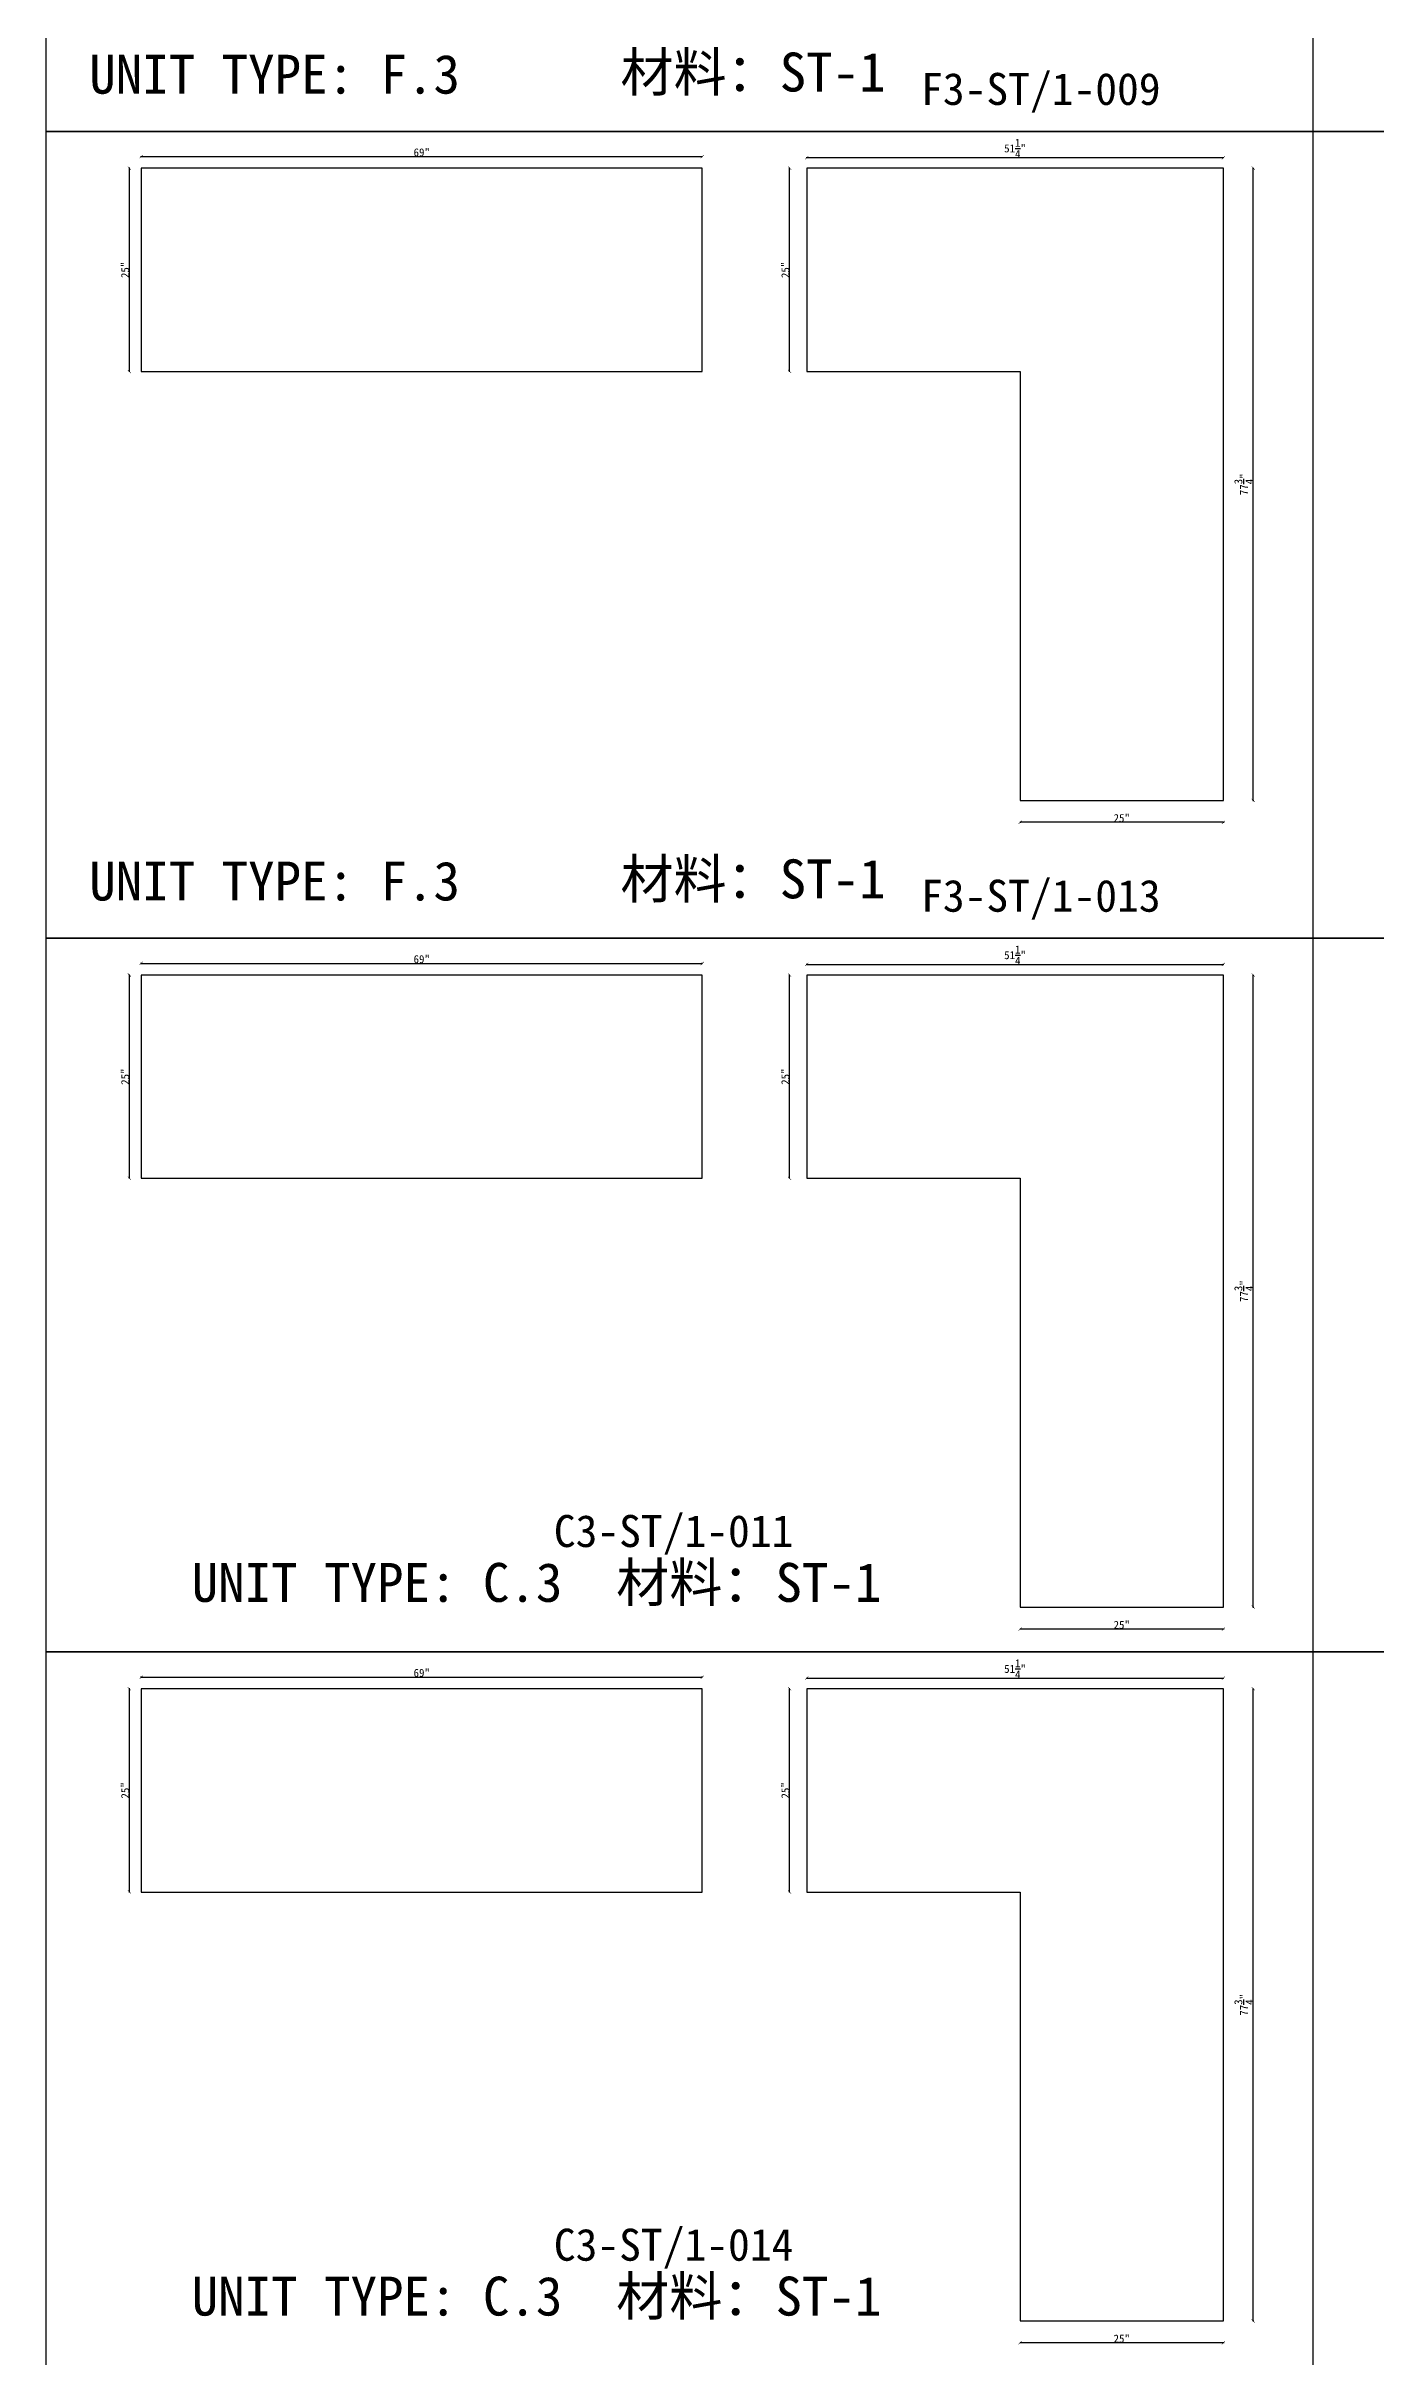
# Model space of a CAD drawing. Header units: millimetres. Extents: x -46966 to 138077, y -48408 to 2116.
# Drawn here: x 114459 to 118612, y -27261 to -20043 of the extents above; entities that cross this region are included whole.
import ezdxf
from ezdxf.enums import TextEntityAlignment as Align

# ---------------------------------------------------------------- set-up
doc = ezdxf.new("R2010")
doc.units = ezdxf.units.MM
doc.layers.add('PART_NUMBER', color=3, linetype='Continuous')
doc.styles.add('样式 1', font='')
doc.styles.get('样式 1').set_extended_font_data('NSimSun')
doc.dimstyles.new('副本 ISO-25', dxfattribs={"dimtxt": 25, "dimasz": 10, "dimexe": 1.5, "dimexo": 0.5, "dimtad": 1, "dimlfac": 0.03937, "dimlunit": 5, "dimtxsty": '样式 1', "dimblk": 'ARCHTICK', "dimcen": 2.5, "dimclrd": 256, "dimclrt": 1, "dimazin": 3, "dimtfac": 1, "dimtmove": 0, "dimatfit": 3, "dimfxlon": 1})

# ---------------------------------------------------------------- blocks, each defined once
blk = doc.blocks.new('_ArchTick')
at = {"color": 0, "linetype": 'ByBlock', "const_width": 0.15}
blk.add_lwpolyline([(-0.5, -0.5), (0.5, 0.5)], dxfattribs=at)
blk = doc.blocks.new('*D1993')
at = {"color": 0, "lineweight": -2, "transparency": 16777216}
for p, q in [((114719.8, -20424.6), (114717.3, -20424.6)), ((114719.8, -21059.6), (114717.3, -21059.6))]:
    blk.add_line(p, q, dxfattribs=at)
at = {"lineweight": -2, "transparency": 16777216}
blk.add_line((114718.8, -21059.6), (114718.8, -20424.6), dxfattribs=at)
at = {"layer": 'Defpoints', "color": 0, "transparency": 16777216}
for p in [(114718.8, -20424.6), (114755.8, -20424.6), (114755.8, -21059.6)]:
    blk.add_point(p, dxfattribs=at)
at = {"lineweight": -2, "transparency": 16777216, "xscale": 10, "yscale": 10, "zscale": 10}
for p, rotation in [((114718.8, -20424.6), 90), ((114718.8, -21059.6), 270)]:
    blk.add_blockref('_ArchTick', p, dxfattribs=dict(at, rotation=rotation))
at = {"color": 1, "transparency": 16777216, "insert": (114705.7, -20742.1), "char_height": 25, "attachment_point": 5, "rotation": 90, "style": '样式 1'}
blk.add_mtext('\\A1;25"', dxfattribs=at)
blk = doc.blocks.new('*D1994')
at = {"color": 0, "lineweight": -2, "transparency": 16777216}
for p, q in [((114755.8, -20389.3), (114755.8, -20386.8)), ((116508.4, -20389.3), (116508.4, -20386.8))]:
    blk.add_line(p, q, dxfattribs=at)
at = {"lineweight": -2, "transparency": 16777216}
blk.add_line((114755.8, -20388.3), (116508.4, -20388.3), dxfattribs=at)
at = {"layer": 'Defpoints', "color": 0, "transparency": 16777216}
for p in [(114755.8, -20424.6), (116508.4, -20388.3), (116508.4, -20424.6)]:
    blk.add_point(p, dxfattribs=at)
at = {"lineweight": -2, "transparency": 16777216, "xscale": 10, "yscale": 10, "zscale": 10, "rotation": 180}
blk.add_blockref('_ArchTick', (114755.8, -20388.3), dxfattribs=at)
at = {"lineweight": -2, "transparency": 16777216, "xscale": 10, "yscale": 10, "zscale": 10}
blk.add_blockref('_ArchTick', (116508.4, -20388.3), dxfattribs=at)
at = {"color": 1, "transparency": 16777216, "insert": (115632.1, -20375.2), "char_height": 25, "attachment_point": 5, "style": '样式 1'}
blk.add_mtext('\\A1;69"', dxfattribs=at)
blk = doc.blocks.new('*D1995')
at = {"color": 0, "lineweight": -2, "transparency": 16777216}
for p, q in [((116834.7, -20392.5), (116834.7, -20390)), ((118136.4, -20392.5), (118136.4, -20390))]:
    blk.add_line(p, q, dxfattribs=at)
at = {"lineweight": -2, "transparency": 16777216}
blk.add_line((116834.7, -20391.5), (118136.4, -20391.5), dxfattribs=at)
at = {"layer": 'Defpoints', "color": 0, "transparency": 16777216}
for p in [(116834.7, -20424.6), (118136.4, -20391.5), (118136.4, -20424.6)]:
    blk.add_point(p, dxfattribs=at)
at = {"lineweight": -2, "transparency": 16777216, "xscale": 10, "yscale": 10, "zscale": 10, "rotation": 180}
blk.add_blockref('_ArchTick', (116834.7, -20391.5), dxfattribs=at)
at = {"lineweight": -2, "transparency": 16777216, "xscale": 10, "yscale": 10, "zscale": 10}
blk.add_blockref('_ArchTick', (118136.4, -20391.5), dxfattribs=at)
at = {"color": 1, "transparency": 16777216, "insert": (117485.5, -20362.5), "char_height": 25, "attachment_point": 5, "style": '样式 1'}
blk.add_mtext('\\A1;51{\\H1x;\\S1/4;}"', dxfattribs=at)
blk = doc.blocks.new('*D1996')
at = {"color": 0, "lineweight": -2, "transparency": 16777216}
for p, q in [((116782.2, -20424.6), (116779.7, -20424.6)), ((116782.2, -21059.6), (116779.7, -21059.6))]:
    blk.add_line(p, q, dxfattribs=at)
at = {"lineweight": -2, "transparency": 16777216}
blk.add_line((116781.2, -21059.6), (116781.2, -20424.6), dxfattribs=at)
at = {"layer": 'Defpoints', "color": 0, "transparency": 16777216}
for p in [(116781.2, -20424.6), (116834.7, -20424.6), (116834.7, -21059.6)]:
    blk.add_point(p, dxfattribs=at)
at = {"lineweight": -2, "transparency": 16777216, "xscale": 10, "yscale": 10, "zscale": 10}
for p, rotation in [((116781.2, -20424.6), 90), ((116781.2, -21059.6), 270)]:
    blk.add_blockref('_ArchTick', p, dxfattribs=dict(at, rotation=rotation))
at = {"color": 1, "transparency": 16777216, "insert": (116768.1, -20742.1), "char_height": 25, "attachment_point": 5, "rotation": 90, "style": '样式 1'}
blk.add_mtext('\\A1;25"', dxfattribs=at)
blk = doc.blocks.new('*D1997')
at = {"color": 0, "lineweight": -2, "transparency": 16777216}
for p, q in [((117501.4, -22466.9), (117501.4, -22469.4)), ((118136.4, -22466.9), (118136.4, -22469.4))]:
    blk.add_line(p, q, dxfattribs=at)
at = {"lineweight": -2, "transparency": 16777216}
blk.add_line((118136.4, -22467.9), (117501.4, -22467.9), dxfattribs=at)
at = {"layer": 'Defpoints', "color": 0, "transparency": 16777216}
for p in [(117501.4, -22399.5), (118136.4, -22399.5), (117501.4, -22467.9)]:
    blk.add_point(p, dxfattribs=at)
at = {"lineweight": -2, "transparency": 16777216, "xscale": 10, "yscale": 10, "zscale": 10, "rotation": 180}
blk.add_blockref('_ArchTick', (117501.4, -22467.9), dxfattribs=at)
at = {"lineweight": -2, "transparency": 16777216, "xscale": 10, "yscale": 10, "zscale": 10}
blk.add_blockref('_ArchTick', (118136.4, -22467.9), dxfattribs=at)
at = {"color": 1, "transparency": 16777216, "insert": (117818.9, -22454.8), "char_height": 25, "attachment_point": 5, "style": '样式 1'}
blk.add_mtext('\\A1;25"', dxfattribs=at)
blk = doc.blocks.new('*D1998')
at = {"color": 0, "lineweight": -2, "transparency": 16777216}
for p, q in [((118228.6, -20424.6), (118231.1, -20424.6)), ((118228.6, -22399.5), (118231.1, -22399.5))]:
    blk.add_line(p, q, dxfattribs=at)
at = {"lineweight": -2, "transparency": 16777216}
blk.add_line((118229.6, -22399.5), (118229.6, -20424.6), dxfattribs=at)
at = {"layer": 'Defpoints', "color": 0, "transparency": 16777216}
for p in [(118136.4, -20424.6), (118229.6, -20424.6), (118136.4, -22399.5)]:
    blk.add_point(p, dxfattribs=at)
at = {"lineweight": -2, "transparency": 16777216, "xscale": 10, "yscale": 10, "zscale": 10}
for p, rotation in [((118229.6, -20424.6), 90), ((118229.6, -22399.5), 270)]:
    blk.add_blockref('_ArchTick', p, dxfattribs=dict(at, rotation=rotation))
at = {"color": 1, "transparency": 16777216, "insert": (118200.5, -21412), "char_height": 25, "attachment_point": 5, "rotation": 90, "style": '样式 1'}
blk.add_mtext('\\A1;77{\\H1x;\\S3/4;}"', dxfattribs=at)
blk = doc.blocks.new('*D2009')
at = {"color": 0, "lineweight": -2, "transparency": 16777216}
for p, q in [((114719.8, -22945), (114717.3, -22945)), ((114719.8, -23580), (114717.3, -23580))]:
    blk.add_line(p, q, dxfattribs=at)
at = {"lineweight": -2, "transparency": 16777216}
blk.add_line((114718.8, -23580), (114718.8, -22945), dxfattribs=at)
at = {"layer": 'Defpoints', "color": 0, "transparency": 16777216}
for p in [(114718.8, -22945), (114755.8, -22945), (114755.8, -23580)]:
    blk.add_point(p, dxfattribs=at)
at = {"lineweight": -2, "transparency": 16777216, "xscale": 10, "yscale": 10, "zscale": 10}
for p, rotation in [((114718.8, -22945), 90), ((114718.8, -23580), 270)]:
    blk.add_blockref('_ArchTick', p, dxfattribs=dict(at, rotation=rotation))
at = {"color": 1, "transparency": 16777216, "insert": (114705.7, -23262.5), "char_height": 25, "attachment_point": 5, "rotation": 90, "style": '样式 1'}
blk.add_mtext('\\A1;25"', dxfattribs=at)
blk = doc.blocks.new('*D2010')
at = {"color": 0, "lineweight": -2, "transparency": 16777216}
for p, q in [((114755.8, -22909.7), (114755.8, -22907.2)), ((116508.4, -22909.7), (116508.4, -22907.2))]:
    blk.add_line(p, q, dxfattribs=at)
at = {"lineweight": -2, "transparency": 16777216}
blk.add_line((114755.8, -22908.7), (116508.4, -22908.7), dxfattribs=at)
at = {"layer": 'Defpoints', "color": 0, "transparency": 16777216}
for p in [(114755.8, -22945), (116508.4, -22908.7), (116508.4, -22945)]:
    blk.add_point(p, dxfattribs=at)
at = {"lineweight": -2, "transparency": 16777216, "xscale": 10, "yscale": 10, "zscale": 10, "rotation": 180}
blk.add_blockref('_ArchTick', (114755.8, -22908.7), dxfattribs=at)
at = {"lineweight": -2, "transparency": 16777216, "xscale": 10, "yscale": 10, "zscale": 10}
blk.add_blockref('_ArchTick', (116508.4, -22908.7), dxfattribs=at)
at = {"color": 1, "transparency": 16777216, "insert": (115632.1, -22895.6), "char_height": 25, "attachment_point": 5, "style": '样式 1'}
blk.add_mtext('\\A1;69"', dxfattribs=at)
blk = doc.blocks.new('*D1962')
at = {"color": 0, "lineweight": -2, "transparency": 16777216}
for p, q in [((116834.7, -22912.9), (116834.7, -22910.4)), ((118136.4, -22912.9), (118136.4, -22910.4))]:
    blk.add_line(p, q, dxfattribs=at)
at = {"lineweight": -2, "transparency": 16777216}
blk.add_line((116834.7, -22911.9), (118136.4, -22911.9), dxfattribs=at)
at = {"layer": 'Defpoints', "color": 0, "transparency": 16777216}
for p in [(116834.7, -22945), (118136.4, -22911.9), (118136.4, -22945)]:
    blk.add_point(p, dxfattribs=at)
at = {"lineweight": -2, "transparency": 16777216, "xscale": 10, "yscale": 10, "zscale": 10, "rotation": 180}
blk.add_blockref('_ArchTick', (116834.7, -22911.9), dxfattribs=at)
at = {"lineweight": -2, "transparency": 16777216, "xscale": 10, "yscale": 10, "zscale": 10}
blk.add_blockref('_ArchTick', (118136.4, -22911.9), dxfattribs=at)
at = {"color": 1, "transparency": 16777216, "insert": (117485.5, -22882.9), "char_height": 25, "attachment_point": 5, "style": '样式 1'}
blk.add_mtext('\\A1;51{\\H1x;\\S1/4;}"', dxfattribs=at)
blk = doc.blocks.new('*D1963')
at = {"color": 0, "lineweight": -2, "transparency": 16777216}
for p, q in [((116782.2, -22945), (116779.7, -22945)), ((116782.2, -23580), (116779.7, -23580))]:
    blk.add_line(p, q, dxfattribs=at)
at = {"lineweight": -2, "transparency": 16777216}
blk.add_line((116781.2, -23580), (116781.2, -22945), dxfattribs=at)
at = {"layer": 'Defpoints', "color": 0, "transparency": 16777216}
for p in [(116781.2, -22945), (116834.7, -22945), (116834.7, -23580)]:
    blk.add_point(p, dxfattribs=at)
at = {"lineweight": -2, "transparency": 16777216, "xscale": 10, "yscale": 10, "zscale": 10}
for p, rotation in [((116781.2, -22945), 90), ((116781.2, -23580), 270)]:
    blk.add_blockref('_ArchTick', p, dxfattribs=dict(at, rotation=rotation))
at = {"color": 1, "transparency": 16777216, "insert": (116768.1, -23262.5), "char_height": 25, "attachment_point": 5, "rotation": 90, "style": '样式 1'}
blk.add_mtext('\\A1;25"', dxfattribs=at)
blk = doc.blocks.new('*D1964')
at = {"color": 0, "lineweight": -2, "transparency": 16777216}
for p, q in [((117501.4, -24987.3), (117501.4, -24989.8)), ((118136.4, -24987.3), (118136.4, -24989.8))]:
    blk.add_line(p, q, dxfattribs=at)
at = {"lineweight": -2, "transparency": 16777216}
blk.add_line((118136.4, -24988.3), (117501.4, -24988.3), dxfattribs=at)
at = {"layer": 'Defpoints', "color": 0, "transparency": 16777216}
for p in [(117501.4, -24919.9), (118136.4, -24919.9), (117501.4, -24988.3)]:
    blk.add_point(p, dxfattribs=at)
at = {"lineweight": -2, "transparency": 16777216, "xscale": 10, "yscale": 10, "zscale": 10, "rotation": 180}
blk.add_blockref('_ArchTick', (117501.4, -24988.3), dxfattribs=at)
at = {"lineweight": -2, "transparency": 16777216, "xscale": 10, "yscale": 10, "zscale": 10}
blk.add_blockref('_ArchTick', (118136.4, -24988.3), dxfattribs=at)
at = {"color": 1, "transparency": 16777216, "insert": (117818.9, -24975.2), "char_height": 25, "attachment_point": 5, "style": '样式 1'}
blk.add_mtext('\\A1;25"', dxfattribs=at)
blk = doc.blocks.new('*D1965')
at = {"color": 0, "lineweight": -2, "transparency": 16777216}
for p, q in [((118228.6, -22945), (118231.1, -22945)), ((118228.6, -24919.9), (118231.1, -24919.9))]:
    blk.add_line(p, q, dxfattribs=at)
at = {"lineweight": -2, "transparency": 16777216}
blk.add_line((118229.6, -24919.9), (118229.6, -22945), dxfattribs=at)
at = {"layer": 'Defpoints', "color": 0, "transparency": 16777216}
for p in [(118136.4, -22945), (118229.6, -22945), (118136.4, -24919.9)]:
    blk.add_point(p, dxfattribs=at)
at = {"lineweight": -2, "transparency": 16777216, "xscale": 10, "yscale": 10, "zscale": 10}
for p, rotation in [((118229.6, -22945), 90), ((118229.6, -24919.9), 270)]:
    blk.add_blockref('_ArchTick', p, dxfattribs=dict(at, rotation=rotation))
at = {"color": 1, "transparency": 16777216, "insert": (118200.5, -23932.5), "char_height": 25, "attachment_point": 5, "rotation": 90, "style": '样式 1'}
blk.add_mtext('\\A1;77{\\H1x;\\S3/4;}"', dxfattribs=at)
blk = doc.blocks.new('*D1972')
at = {"color": 0, "lineweight": -2, "transparency": 16777216}
for p, q in [((114719.8, -25174.6), (114717.3, -25174.6)), ((114719.8, -25809.6), (114717.3, -25809.6))]:
    blk.add_line(p, q, dxfattribs=at)
at = {"lineweight": -2, "transparency": 16777216}
blk.add_line((114718.8, -25809.6), (114718.8, -25174.6), dxfattribs=at)
at = {"layer": 'Defpoints', "color": 0, "transparency": 16777216}
for p in [(114718.8, -25174.6), (114755.8, -25174.6), (114755.8, -25809.6)]:
    blk.add_point(p, dxfattribs=at)
at = {"lineweight": -2, "transparency": 16777216, "xscale": 10, "yscale": 10, "zscale": 10}
for p, rotation in [((114718.8, -25174.6), 90), ((114718.8, -25809.6), 270)]:
    blk.add_blockref('_ArchTick', p, dxfattribs=dict(at, rotation=rotation))
at = {"color": 1, "transparency": 16777216, "insert": (114705.7, -25492.1), "char_height": 25, "attachment_point": 5, "rotation": 90, "style": '样式 1'}
blk.add_mtext('\\A1;25"', dxfattribs=at)
blk = doc.blocks.new('*D1973')
at = {"color": 0, "lineweight": -2, "transparency": 16777216}
for p, q in [((114755.8, -25139.3), (114755.8, -25136.8)), ((116508.4, -25139.3), (116508.4, -25136.8))]:
    blk.add_line(p, q, dxfattribs=at)
at = {"lineweight": -2, "transparency": 16777216}
blk.add_line((114755.8, -25138.3), (116508.4, -25138.3), dxfattribs=at)
at = {"layer": 'Defpoints', "color": 0, "transparency": 16777216}
for p in [(114755.8, -25174.6), (116508.4, -25138.3), (116508.4, -25174.6)]:
    blk.add_point(p, dxfattribs=at)
at = {"lineweight": -2, "transparency": 16777216, "xscale": 10, "yscale": 10, "zscale": 10, "rotation": 180}
blk.add_blockref('_ArchTick', (114755.8, -25138.3), dxfattribs=at)
at = {"lineweight": -2, "transparency": 16777216, "xscale": 10, "yscale": 10, "zscale": 10}
blk.add_blockref('_ArchTick', (116508.4, -25138.3), dxfattribs=at)
at = {"color": 1, "transparency": 16777216, "insert": (115632.1, -25125.2), "char_height": 25, "attachment_point": 5, "style": '样式 1'}
blk.add_mtext('\\A1;69"', dxfattribs=at)
blk = doc.blocks.new('*D1974')
at = {"color": 0, "lineweight": -2, "transparency": 16777216}
for p, q in [((116834.7, -25142.5), (116834.7, -25140)), ((118136.4, -25142.5), (118136.4, -25140))]:
    blk.add_line(p, q, dxfattribs=at)
at = {"lineweight": -2, "transparency": 16777216}
blk.add_line((116834.7, -25141.5), (118136.4, -25141.5), dxfattribs=at)
at = {"layer": 'Defpoints', "color": 0, "transparency": 16777216}
for p in [(116834.7, -25174.6), (118136.4, -25141.5), (118136.4, -25174.6)]:
    blk.add_point(p, dxfattribs=at)
at = {"lineweight": -2, "transparency": 16777216, "xscale": 10, "yscale": 10, "zscale": 10, "rotation": 180}
blk.add_blockref('_ArchTick', (116834.7, -25141.5), dxfattribs=at)
at = {"lineweight": -2, "transparency": 16777216, "xscale": 10, "yscale": 10, "zscale": 10}
blk.add_blockref('_ArchTick', (118136.4, -25141.5), dxfattribs=at)
at = {"color": 1, "transparency": 16777216, "insert": (117485.5, -25112.5), "char_height": 25, "attachment_point": 5, "style": '样式 1'}
blk.add_mtext('\\A1;51{\\H1x;\\S1/4;}"', dxfattribs=at)
blk = doc.blocks.new('*D1975')
at = {"color": 0, "lineweight": -2, "transparency": 16777216}
for p, q in [((116782.2, -25174.6), (116779.7, -25174.6)), ((116782.2, -25809.6), (116779.7, -25809.6))]:
    blk.add_line(p, q, dxfattribs=at)
at = {"lineweight": -2, "transparency": 16777216}
blk.add_line((116781.2, -25809.6), (116781.2, -25174.6), dxfattribs=at)
at = {"layer": 'Defpoints', "color": 0, "transparency": 16777216}
for p in [(116781.2, -25174.6), (116834.7, -25174.6), (116834.7, -25809.6)]:
    blk.add_point(p, dxfattribs=at)
at = {"lineweight": -2, "transparency": 16777216, "xscale": 10, "yscale": 10, "zscale": 10}
for p, rotation in [((116781.2, -25174.6), 90), ((116781.2, -25809.6), 270)]:
    blk.add_blockref('_ArchTick', p, dxfattribs=dict(at, rotation=rotation))
at = {"color": 1, "transparency": 16777216, "insert": (116768.1, -25492.1), "char_height": 25, "attachment_point": 5, "rotation": 90, "style": '样式 1'}
blk.add_mtext('\\A1;25"', dxfattribs=at)
blk = doc.blocks.new('*D1976')
at = {"color": 0, "lineweight": -2, "transparency": 16777216}
for p, q in [((117501.4, -27216.9), (117501.4, -27219.4)), ((118136.4, -27216.9), (118136.4, -27219.4))]:
    blk.add_line(p, q, dxfattribs=at)
at = {"lineweight": -2, "transparency": 16777216}
blk.add_line((118136.4, -27217.9), (117501.4, -27217.9), dxfattribs=at)
at = {"layer": 'Defpoints', "color": 0, "transparency": 16777216}
for p in [(117501.4, -27149.5), (118136.4, -27149.5), (117501.4, -27217.9)]:
    blk.add_point(p, dxfattribs=at)
at = {"lineweight": -2, "transparency": 16777216, "xscale": 10, "yscale": 10, "zscale": 10, "rotation": 180}
blk.add_blockref('_ArchTick', (117501.4, -27217.9), dxfattribs=at)
at = {"lineweight": -2, "transparency": 16777216, "xscale": 10, "yscale": 10, "zscale": 10}
blk.add_blockref('_ArchTick', (118136.4, -27217.9), dxfattribs=at)
at = {"color": 1, "transparency": 16777216, "insert": (117818.9, -27204.8), "char_height": 25, "attachment_point": 5, "style": '样式 1'}
blk.add_mtext('\\A1;25"', dxfattribs=at)
blk = doc.blocks.new('*D1977')
at = {"color": 0, "lineweight": -2, "transparency": 16777216}
for p, q in [((118228.6, -25174.6), (118231.1, -25174.6)), ((118228.6, -27149.5), (118231.1, -27149.5))]:
    blk.add_line(p, q, dxfattribs=at)
at = {"lineweight": -2, "transparency": 16777216}
blk.add_line((118229.6, -27149.5), (118229.6, -25174.6), dxfattribs=at)
at = {"layer": 'Defpoints', "color": 0, "transparency": 16777216}
for p in [(118136.4, -25174.6), (118229.6, -25174.6), (118136.4, -27149.5)]:
    blk.add_point(p, dxfattribs=at)
at = {"lineweight": -2, "transparency": 16777216, "xscale": 10, "yscale": 10, "zscale": 10}
for p, rotation in [((118229.6, -25174.6), 90), ((118229.6, -27149.5), 270)]:
    blk.add_blockref('_ArchTick', p, dxfattribs=dict(at, rotation=rotation))
at = {"color": 1, "transparency": 16777216, "insert": (118200.5, -26162), "char_height": 25, "attachment_point": 5, "rotation": 90, "style": '样式 1'}
blk.add_mtext('\\A1;77{\\H1x;\\S3/4;}"', dxfattribs=at)

msp = doc.modelspace()

# ---------------------------------------------------------------- linework, layer by layer
at = {"color": 1}
for points in [[(114459.02, -17789.28), (118415.901, -17789.28), (118415.901, -20309.699), (114459.02, -20309.699)], [(118415.901, -20309.699), (121207.776, -20309.699), (121207.776, -17789.28), (118415.901, -17789.28)], [(114459.02, -20309.699), (118415.901, -20309.699), (118415.901, -22830.117), (114459.02, -22830.117)], [(118415.901, -22830.117), (121207.776, -22830.117), (121207.776, -20309.699), (118415.901, -20309.699)], [(114459.02, -22830.117), (118415.901, -22830.117), (118415.901, -25059.684), (114459.02, -25059.684)], [(118415.901, -25059.684), (121207.776, -25059.684), (121207.776, -22830.117), (118415.901, -22830.117)], [(114459.02, -25059.684), (118415.901, -25059.684), (118415.901, -27289.251), (114459.02, -27289.251)], [(118415.901, -27289.251), (121207.776, -27289.251), (121207.776, -25059.684), (118415.901, -25059.684)]]:
    msp.add_lwpolyline(points, close=True, dxfattribs=at)
for points in [[(114755.771, -21059.625), (116508.371, -21059.625), (116508.371, -20424.625), (114755.771, -20424.625)], [(118136.416, -20424.625), (116834.666, -20424.625), (116834.666, -21059.625), (117501.416, -21059.625), (117501.416, -22399.475), (118136.416, -22399.475)], [(114755.771, -23580.043), (116508.371, -23580.043), (116508.371, -22945.043), (114755.771, -22945.043)], [(118136.416, -22945.043), (116834.666, -22945.043), (116834.666, -23580.043), (117501.416, -23580.043), (117501.416, -24919.893), (118136.416, -24919.893)], [(114755.771, -25809.61), (116508.371, -25809.61), (116508.371, -25174.61), (114755.771, -25174.61)], [(118136.416, -25174.61), (116834.666, -25174.61), (116834.666, -25809.61), (117501.416, -25809.61), (117501.416, -27149.46), (118136.416, -27149.46)]]:
    msp.add_lwpolyline(points, close=True)

# ---------------------------------------------------------------- texts
at = {"style": '样式 1'}
for s, p in [('材料：ST-1', (116252.764, -20184.909)), ('UNIT TYPE: F.3', (114593.478, -20191.564)), ('UNIT TYPE: F.3', (114593.478, -22711.982)), ('材料：ST-1', (116252.764, -22705.327)), ('UNIT TYPE: C.3', (114913.443, -24903.142)), ('材料：ST-1', (116239.724, -24903.142)), ('材料：ST-1', (116239.724, -27132.709)), ('UNIT TYPE: C.3', (114913.443, -27132.709))]:
    msp.add_text(s, height=121.5865, dxfattribs=at).set_placement(p)
at = {"layer": 'PART_NUMBER', "color": 3, "style": '样式 1'}
for s, p in [('F3-ST/1-009', (117566.107, -20176.868)), ('F3-ST/1-013', (117566.107, -22697.286)), ('C3-ST/1-011', (116418.883, -24681.853)), ('C3-ST/1-014', (116418.883, -26911.42))]:
    msp.add_text(s, height=100, dxfattribs=at).set_placement(p, align=Align.MIDDLE_CENTER)

# ---------------------------------------------------------------- dimensions: what is measured, and where the dimension line sits
for base, p1, p2, picture, middle in [((118136.416, -20391.492), (116834.666, -20424.625), (118136.416, -20424.625), '*D1995', (117485.541, -20362.469)), ((116508.371, -20388.295), (114755.771, -20424.625), (116508.371, -20424.625), '*D1994', (115632.071, -20375.17)), ((117501.416, -22467.891), (118136.416, -22399.475), (117501.416, -22399.475), '*D1997', (117818.916, -22454.766)), ((116508.371, -22908.713), (114755.771, -22945.043), (116508.371, -22945.043), '*D2010', (115632.071, -22895.588)), ((118136.416, -22911.911), (116834.666, -22945.043), (118136.416, -22945.043), '*D1962', (117485.541, -22882.887)), ((117501.416, -24988.309), (118136.416, -24919.893), (117501.416, -24919.893), '*D1964', (117818.916, -24975.184)), ((116508.371, -25138.28), (114755.771, -25174.61), (116508.371, -25174.61), '*D1973', (115632.071, -25125.155)), ((118136.416, -25141.478), (116834.666, -25174.61), (118136.416, -25174.61), '*D1974', (117485.541, -25112.454)), ((117501.416, -27217.876), (118136.416, -27149.46), (117501.416, -27149.46), '*D1976', (117818.916, -27204.751))]:
    dim = msp.add_linear_dim(base=base, p1=p1, p2=p2, dimstyle='副本 ISO-25')
    dim.commit()
    dim.dimension.update_dxf_attribs({"geometry": picture, "text_midpoint": middle})
for base, p1, p2, picture, middle in [((114718.832, -20424.625), (114755.771, -21059.625), (114755.771, -20424.625), '*D1993', (114705.707, -20742.125)), ((116781.221, -20424.625), (116834.666, -21059.625), (116834.666, -20424.625), '*D1996', (116768.096, -20742.125)), ((118229.639, -20424.625), (118136.416, -22399.475), (118136.416, -20424.625), '*D1998', (118200.545, -21412.05)), ((114718.832, -22945.043), (114755.771, -23580.043), (114755.771, -22945.043), '*D2009', (114705.707, -23262.543)), ((116781.221, -22945.043), (116834.666, -23580.043), (116834.666, -22945.043), '*D1963', (116768.096, -23262.543)), ((118229.639, -22945.043), (118136.416, -24919.893), (118136.416, -22945.043), '*D1965', (118200.545, -23932.468)), ((114718.832, -25174.61), (114755.771, -25809.61), (114755.771, -25174.61), '*D1972', (114705.707, -25492.11)), ((116781.221, -25174.61), (116834.666, -25809.61), (116834.666, -25174.61), '*D1975', (116768.096, -25492.11)), ((118229.639, -25174.61), (118136.416, -27149.46), (118136.416, -25174.61), '*D1977', (118200.545, -26162.035))]:
    dim = msp.add_linear_dim(base=base, p1=p1, p2=p2, angle=90, dimstyle='副本 ISO-25')
    dim.commit()
    dim.dimension.update_dxf_attribs({"geometry": picture, "text_midpoint": middle})

doc.saveas('drawing.dxf')
